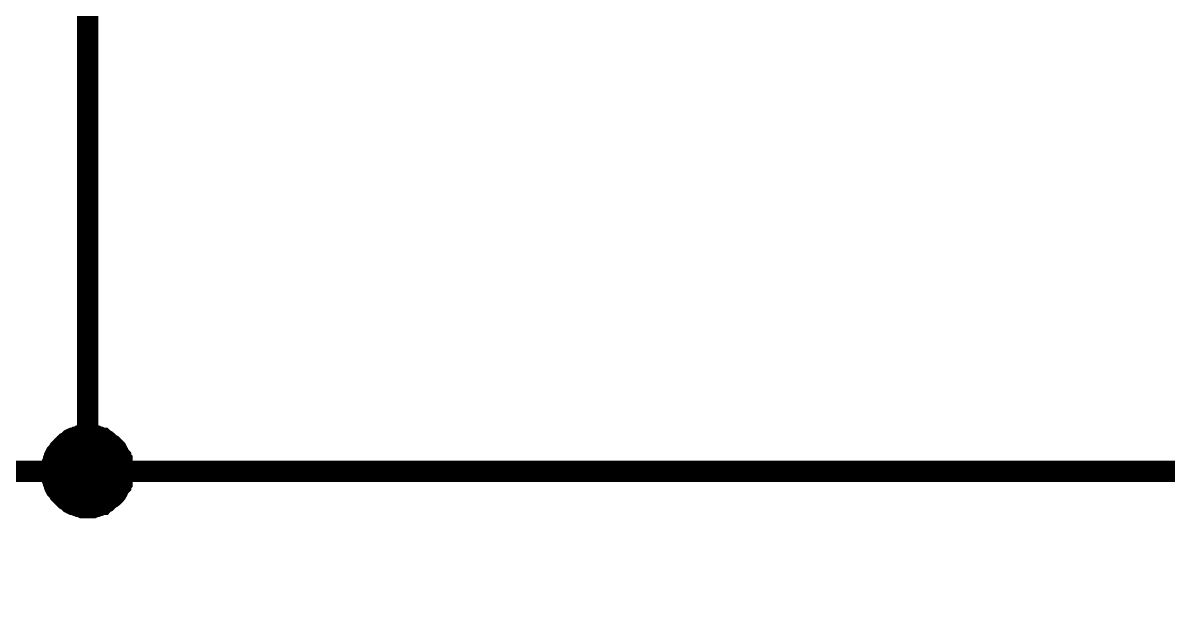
# Model space of a CAD drawing. Extents: x 196 to 1101, y 70 to 664.
# Drawn here: x 511.12 to 527.27, y 411.56 to 420 of the extents above; entities that cross this region are included whole.
import ezdxf

# ---------------------------------------------------------------- set-up
doc = ezdxf.new("R2010")
doc.units = 0
doc.header["$MEASUREMENT"] = 0
doc.layers.add('Sheet', color=255, linetype='CONTINUOUS')

msp = doc.modelspace()

# ---------------------------------------------------------------- linework, layer by layer
at = {"layer": 'Sheet', "const_width": 0.3}
for points in [[(527.015, 463.676), (512.03, 463.676), (512.03, 456.173), (512.03, 446.169), (512.03, 436.181), (512.03, 426.178), (512.03, 413.673), (462.046, 413.673)], [(511.518, 413.673), (511.518, 413.704), (511.518, 413.72), (511.518, 413.751), (511.534, 413.782), (511.534, 413.798), (511.549, 413.829), (511.549, 413.844), (511.565, 413.875), (511.565, 413.891), (511.58, 413.922), (511.596, 413.938), (511.611, 413.953), (511.627, 413.984), (511.642, 414), (511.658, 414.015), (511.673, 414.031), (511.689, 414.046), (511.704, 414.062), (511.72, 414.077), (511.751, 414.093), (511.767, 414.108), (511.782, 414.124), (511.813, 414.139), (511.829, 414.139), (511.86, 414.155), (511.875, 414.155), (511.906, 414.171), (511.922, 414.171), (511.953, 414.186), (511.984, 414.186), (511.999, 414.186), (512.03, 414.186)], [(511.518, 413.673), (511.518, 413.704), (511.518, 413.72), (511.518, 413.751), (511.534, 413.782), (511.534, 413.798), (511.549, 413.829), (511.549, 413.844), (511.565, 413.875), (511.565, 413.891), (511.58, 413.922), (511.596, 413.938), (511.611, 413.953), (511.627, 413.984), (511.642, 414), (511.658, 414.015), (511.673, 414.031), (511.689, 414.046), (511.704, 414.062), (511.72, 414.077), (511.751, 414.093), (511.767, 414.108), (511.782, 414.124), (511.813, 414.139), (511.829, 414.139), (511.86, 414.155), (511.875, 414.155), (511.906, 414.171), (511.922, 414.171), (511.953, 414.186), (511.984, 414.186), (511.999, 414.186), (512.03, 414.186)], [(511.518, 413.673), (511.518, 413.704), (511.518, 413.72), (511.518, 413.751), (511.534, 413.782), (511.534, 413.798), (511.549, 413.829), (511.549, 413.844), (511.565, 413.875), (511.565, 413.891), (511.58, 413.922), (511.596, 413.938), (511.611, 413.953), (511.627, 413.984), (511.642, 414), (511.658, 414.015), (511.673, 414.031), (511.689, 414.046), (511.704, 414.062), (511.72, 414.077), (511.751, 414.093), (511.767, 414.108), (511.782, 414.124), (511.813, 414.139), (511.829, 414.139), (511.86, 414.155), (511.875, 414.155), (511.906, 414.171), (511.922, 414.171), (511.953, 414.186), (511.984, 414.186), (511.999, 414.186), (512.03, 414.186)], [(511.518, 413.673), (511.518, 413.704), (511.518, 413.72), (511.518, 413.751), (511.534, 413.782), (511.534, 413.798), (511.549, 413.829), (511.549, 413.844), (511.565, 413.875), (511.565, 413.891), (511.58, 413.922), (511.596, 413.938), (511.611, 413.953), (511.627, 413.984), (511.642, 414), (511.658, 414.015), (511.673, 414.031), (511.689, 414.046), (511.704, 414.062), (511.72, 414.077), (511.751, 414.093), (511.767, 414.108), (511.782, 414.124), (511.813, 414.139), (511.829, 414.139), (511.86, 414.155), (511.875, 414.155), (511.906, 414.171), (511.922, 414.171), (511.953, 414.186), (511.984, 414.186), (511.999, 414.186), (512.03, 414.186)], [(511.518, 413.673), (511.518, 413.704), (511.518, 413.72), (511.518, 413.751), (511.534, 413.782), (511.534, 413.798), (511.549, 413.829), (511.549, 413.844), (511.565, 413.875), (511.565, 413.891), (511.58, 413.922), (511.596, 413.938), (511.611, 413.953), (511.627, 413.984), (511.642, 414), (511.658, 414.015), (511.673, 414.031), (511.689, 414.046), (511.704, 414.062), (511.72, 414.077), (511.751, 414.093), (511.767, 414.108), (511.782, 414.124), (511.813, 414.139), (511.829, 414.139), (511.86, 414.155), (511.875, 414.155), (511.906, 414.171), (511.922, 414.171), (511.953, 414.186), (511.984, 414.186), (511.999, 414.186), (512.03, 414.186)], [(511.518, 413.673), (511.518, 413.704), (511.518, 413.72), (511.518, 413.751), (511.534, 413.782), (511.534, 413.798), (511.549, 413.829), (511.549, 413.844), (511.565, 413.875), (511.565, 413.891), (511.58, 413.922), (511.596, 413.938), (511.611, 413.953), (511.627, 413.984), (511.642, 414), (511.658, 414.015), (511.673, 414.031), (511.689, 414.046), (511.704, 414.062), (511.72, 414.077), (511.751, 414.093), (511.767, 414.108), (511.782, 414.124), (511.813, 414.139), (511.829, 414.139), (511.86, 414.155), (511.875, 414.155), (511.906, 414.171), (511.922, 414.171), (511.953, 414.186), (511.984, 414.186), (511.999, 414.186), (512.03, 414.186)], [(511.518, 413.673), (511.518, 413.704), (511.518, 413.72), (511.518, 413.751), (511.534, 413.782), (511.534, 413.798), (511.549, 413.829), (511.549, 413.844), (511.565, 413.875), (511.565, 413.891), (511.58, 413.922), (511.596, 413.938), (511.611, 413.953), (511.627, 413.984), (511.642, 414), (511.658, 414.015), (511.673, 414.031), (511.689, 414.046), (511.704, 414.062), (511.72, 414.077), (511.751, 414.093), (511.767, 414.108), (511.782, 414.124), (511.813, 414.139), (511.829, 414.139), (511.86, 414.155), (511.875, 414.155), (511.906, 414.171), (511.922, 414.171), (511.953, 414.186), (511.984, 414.186), (511.999, 414.186), (512.03, 414.186)], [(511.518, 413.673), (511.518, 413.704), (511.518, 413.72), (511.518, 413.751), (511.534, 413.782), (511.534, 413.798), (511.549, 413.829), (511.549, 413.844), (511.565, 413.875), (511.565, 413.891), (511.58, 413.922), (511.596, 413.938), (511.611, 413.953), (511.627, 413.984), (511.642, 414), (511.658, 414.015), (511.673, 414.031), (511.689, 414.046), (511.704, 414.062), (511.72, 414.077), (511.751, 414.093), (511.767, 414.108), (511.782, 414.124), (511.813, 414.139), (511.829, 414.139), (511.86, 414.155), (511.875, 414.155), (511.906, 414.171), (511.922, 414.171), (511.953, 414.186), (511.984, 414.186), (511.999, 414.186), (512.03, 414.186)], [(512.03, 414.186), (512.03, 414.186)], [(512.03, 414.186), (512.062, 414.186), (512.077, 414.186), (512.108, 414.186), (512.139, 414.171), (512.155, 414.171), (512.186, 414.155), (512.201, 414.155), (512.232, 414.139), (512.248, 414.139), (512.263, 414.124), (512.294, 414.108), (512.31, 414.093), (512.326, 414.077), (512.341, 414.062), (512.372, 414.046), (512.388, 414.031), (512.403, 414.015), (512.419, 414), (512.434, 413.984), (512.45, 413.953), (512.45, 413.938), (512.465, 413.922), (512.481, 413.891), (512.496, 413.875), (512.496, 413.844), (512.512, 413.829), (512.512, 413.798), (512.512, 413.782), (512.527, 413.751), (512.527, 413.72), (512.527, 413.704), (512.527, 413.673)], [(512.03, 414.186), (512.03, 414.186)], [(512.03, 414.186), (512.062, 414.186), (512.077, 414.186), (512.108, 414.186), (512.139, 414.171), (512.155, 414.171), (512.186, 414.155), (512.201, 414.155), (512.232, 414.139), (512.248, 414.139), (512.263, 414.124), (512.294, 414.108), (512.31, 414.093), (512.326, 414.077), (512.341, 414.062), (512.372, 414.046), (512.388, 414.031), (512.403, 414.015), (512.419, 414), (512.434, 413.984), (512.45, 413.953), (512.45, 413.938), (512.465, 413.922), (512.481, 413.891), (512.496, 413.875), (512.496, 413.844), (512.512, 413.829), (512.512, 413.798), (512.512, 413.782), (512.527, 413.751), (512.527, 413.72), (512.527, 413.704), (512.527, 413.673)], [(512.03, 414.186), (512.03, 414.186)], [(512.03, 414.186), (512.062, 414.186), (512.077, 414.186), (512.108, 414.186), (512.139, 414.171), (512.155, 414.171), (512.186, 414.155), (512.201, 414.155), (512.232, 414.139), (512.248, 414.139), (512.263, 414.124), (512.294, 414.108), (512.31, 414.093), (512.326, 414.077), (512.341, 414.062), (512.372, 414.046), (512.388, 414.031), (512.403, 414.015), (512.419, 414), (512.434, 413.984), (512.45, 413.953), (512.45, 413.938), (512.465, 413.922), (512.481, 413.891), (512.496, 413.875), (512.496, 413.844), (512.512, 413.829), (512.512, 413.798), (512.512, 413.782), (512.527, 413.751), (512.527, 413.72), (512.527, 413.704), (512.527, 413.673)], [(512.03, 414.186), (512.03, 414.186)], [(512.03, 414.186), (512.062, 414.186), (512.077, 414.186), (512.108, 414.186), (512.139, 414.171), (512.155, 414.171), (512.186, 414.155), (512.201, 414.155), (512.232, 414.139), (512.248, 414.139), (512.263, 414.124), (512.294, 414.108), (512.31, 414.093), (512.326, 414.077), (512.341, 414.062), (512.372, 414.046), (512.388, 414.031), (512.403, 414.015), (512.419, 414), (512.434, 413.984), (512.45, 413.953), (512.45, 413.938), (512.465, 413.922), (512.481, 413.891), (512.496, 413.875), (512.496, 413.844), (512.512, 413.829), (512.512, 413.798), (512.512, 413.782), (512.527, 413.751), (512.527, 413.72), (512.527, 413.704), (512.527, 413.673)], [(512.03, 414.186), (512.03, 414.186)], [(512.03, 414.186), (512.062, 414.186), (512.077, 414.186), (512.108, 414.186), (512.139, 414.171), (512.155, 414.171), (512.186, 414.155), (512.201, 414.155), (512.232, 414.139), (512.248, 414.139), (512.263, 414.124), (512.294, 414.108), (512.31, 414.093), (512.326, 414.077), (512.341, 414.062), (512.372, 414.046), (512.388, 414.031), (512.403, 414.015), (512.419, 414), (512.434, 413.984), (512.45, 413.953), (512.45, 413.938), (512.465, 413.922), (512.481, 413.891), (512.496, 413.875), (512.496, 413.844), (512.512, 413.829), (512.512, 413.798), (512.512, 413.782), (512.527, 413.751), (512.527, 413.72), (512.527, 413.704), (512.527, 413.673)], [(512.03, 414.186), (512.03, 414.186)], [(512.03, 414.186), (512.062, 414.186), (512.077, 414.186), (512.108, 414.186), (512.139, 414.171), (512.155, 414.171), (512.186, 414.155), (512.201, 414.155), (512.232, 414.139), (512.248, 414.139), (512.263, 414.124), (512.294, 414.108), (512.31, 414.093), (512.326, 414.077), (512.341, 414.062), (512.372, 414.046), (512.388, 414.031), (512.403, 414.015), (512.419, 414), (512.434, 413.984), (512.45, 413.953), (512.45, 413.938), (512.465, 413.922), (512.481, 413.891), (512.496, 413.875), (512.496, 413.844), (512.512, 413.829), (512.512, 413.798), (512.512, 413.782), (512.527, 413.751), (512.527, 413.72), (512.527, 413.704), (512.527, 413.673)], [(512.03, 414.186), (512.03, 414.186)], [(512.03, 414.186), (512.062, 414.186), (512.077, 414.186), (512.108, 414.186), (512.139, 414.171), (512.155, 414.171), (512.186, 414.155), (512.201, 414.155), (512.232, 414.139), (512.248, 414.139), (512.263, 414.124), (512.294, 414.108), (512.31, 414.093), (512.326, 414.077), (512.341, 414.062), (512.372, 414.046), (512.388, 414.031), (512.403, 414.015), (512.419, 414), (512.434, 413.984), (512.45, 413.953), (512.45, 413.938), (512.465, 413.922), (512.481, 413.891), (512.496, 413.875), (512.496, 413.844), (512.512, 413.829), (512.512, 413.798), (512.512, 413.782), (512.527, 413.751), (512.527, 413.72), (512.527, 413.704), (512.527, 413.673)], [(512.03, 414.186), (512.03, 414.186)], [(512.03, 414.186), (512.062, 414.186), (512.077, 414.186), (512.108, 414.186), (512.139, 414.171), (512.155, 414.171), (512.186, 414.155), (512.201, 414.155), (512.232, 414.139), (512.248, 414.139), (512.263, 414.124), (512.294, 414.108), (512.31, 414.093), (512.326, 414.077), (512.341, 414.062), (512.372, 414.046), (512.388, 414.031), (512.403, 414.015), (512.419, 414), (512.434, 413.984), (512.45, 413.953), (512.45, 413.938), (512.465, 413.922), (512.481, 413.891), (512.496, 413.875), (512.496, 413.844), (512.512, 413.829), (512.512, 413.798), (512.512, 413.782), (512.527, 413.751), (512.527, 413.72), (512.527, 413.704), (512.527, 413.673)], [(512.03, 413.161), (511.999, 413.161), (511.984, 413.161), (511.953, 413.161), (511.922, 413.176), (511.906, 413.176), (511.875, 413.192), (511.86, 413.192), (511.829, 413.207), (511.813, 413.207), (511.782, 413.223), (511.767, 413.238), (511.751, 413.254), (511.72, 413.27), (511.704, 413.285), (511.689, 413.301), (511.673, 413.316), (511.658, 413.332), (511.642, 413.347), (511.627, 413.363), (511.611, 413.394), (511.596, 413.409), (511.58, 413.425), (511.565, 413.456), (511.565, 413.471), (511.549, 413.503), (511.549, 413.518), (511.534, 413.549), (511.534, 413.565), (511.518, 413.596), (511.518, 413.627), (511.518, 413.642), (511.518, 413.673)], [(511.518, 413.673), (511.518, 413.673)], [(512.03, 413.161), (511.999, 413.161), (511.984, 413.161), (511.953, 413.161), (511.922, 413.176), (511.906, 413.176), (511.875, 413.192), (511.86, 413.192), (511.829, 413.207), (511.813, 413.207), (511.782, 413.223), (511.767, 413.238), (511.751, 413.254), (511.72, 413.27), (511.704, 413.285), (511.689, 413.301), (511.673, 413.316), (511.658, 413.332), (511.642, 413.347), (511.627, 413.363), (511.611, 413.394), (511.596, 413.409), (511.58, 413.425), (511.565, 413.456), (511.565, 413.471), (511.549, 413.503), (511.549, 413.518), (511.534, 413.549), (511.534, 413.565), (511.518, 413.596), (511.518, 413.627), (511.518, 413.642), (511.518, 413.673)], [(511.518, 413.673), (511.518, 413.673)], [(512.03, 413.161), (511.999, 413.161), (511.984, 413.161), (511.953, 413.161), (511.922, 413.176), (511.906, 413.176), (511.875, 413.192), (511.86, 413.192), (511.829, 413.207), (511.813, 413.207), (511.782, 413.223), (511.767, 413.238), (511.751, 413.254), (511.72, 413.27), (511.704, 413.285), (511.689, 413.301), (511.673, 413.316), (511.658, 413.332), (511.642, 413.347), (511.627, 413.363), (511.611, 413.394), (511.596, 413.409), (511.58, 413.425), (511.565, 413.456), (511.565, 413.471), (511.549, 413.503), (511.549, 413.518), (511.534, 413.549), (511.534, 413.565), (511.518, 413.596), (511.518, 413.627), (511.518, 413.642), (511.518, 413.673)], [(511.518, 413.673), (511.518, 413.673)], [(512.03, 413.161), (511.999, 413.161), (511.984, 413.161), (511.953, 413.161), (511.922, 413.176), (511.906, 413.176), (511.875, 413.192), (511.86, 413.192), (511.829, 413.207), (511.813, 413.207), (511.782, 413.223), (511.767, 413.238), (511.751, 413.254), (511.72, 413.27), (511.704, 413.285), (511.689, 413.301), (511.673, 413.316), (511.658, 413.332), (511.642, 413.347), (511.627, 413.363), (511.611, 413.394), (511.596, 413.409), (511.58, 413.425), (511.565, 413.456), (511.565, 413.471), (511.549, 413.503), (511.549, 413.518), (511.534, 413.549), (511.534, 413.565), (511.518, 413.596), (511.518, 413.627), (511.518, 413.642), (511.518, 413.673)], [(511.518, 413.673), (511.518, 413.673)], [(512.03, 413.161), (511.999, 413.161), (511.984, 413.161), (511.953, 413.161), (511.922, 413.176), (511.906, 413.176), (511.875, 413.192), (511.86, 413.192), (511.829, 413.207), (511.813, 413.207), (511.782, 413.223), (511.767, 413.238), (511.751, 413.254), (511.72, 413.27), (511.704, 413.285), (511.689, 413.301), (511.673, 413.316), (511.658, 413.332), (511.642, 413.347), (511.627, 413.363), (511.611, 413.394), (511.596, 413.409), (511.58, 413.425), (511.565, 413.456), (511.565, 413.471), (511.549, 413.503), (511.549, 413.518), (511.534, 413.549), (511.534, 413.565), (511.518, 413.596), (511.518, 413.627), (511.518, 413.642), (511.518, 413.673)], [(511.518, 413.673), (511.518, 413.673)], [(512.03, 413.161), (511.999, 413.161), (511.984, 413.161), (511.953, 413.161), (511.922, 413.176), (511.906, 413.176), (511.875, 413.192), (511.86, 413.192), (511.829, 413.207), (511.813, 413.207), (511.782, 413.223), (511.767, 413.238), (511.751, 413.254), (511.72, 413.27), (511.704, 413.285), (511.689, 413.301), (511.673, 413.316), (511.658, 413.332), (511.642, 413.347), (511.627, 413.363), (511.611, 413.394), (511.596, 413.409), (511.58, 413.425), (511.565, 413.456), (511.565, 413.471), (511.549, 413.503), (511.549, 413.518), (511.534, 413.549), (511.534, 413.565), (511.518, 413.596), (511.518, 413.627), (511.518, 413.642), (511.518, 413.673)], [(511.518, 413.673), (511.518, 413.673)], [(512.03, 413.161), (511.999, 413.161), (511.984, 413.161), (511.953, 413.161), (511.922, 413.176), (511.906, 413.176), (511.875, 413.192), (511.86, 413.192), (511.829, 413.207), (511.813, 413.207), (511.782, 413.223), (511.767, 413.238), (511.751, 413.254), (511.72, 413.27), (511.704, 413.285), (511.689, 413.301), (511.673, 413.316), (511.658, 413.332), (511.642, 413.347), (511.627, 413.363), (511.611, 413.394), (511.596, 413.409), (511.58, 413.425), (511.565, 413.456), (511.565, 413.471), (511.549, 413.503), (511.549, 413.518), (511.534, 413.549), (511.534, 413.565), (511.518, 413.596), (511.518, 413.627), (511.518, 413.642), (511.518, 413.673)], [(511.518, 413.673), (511.518, 413.673)], [(512.03, 413.161), (511.999, 413.161), (511.984, 413.161), (511.953, 413.161), (511.922, 413.176), (511.906, 413.176), (511.875, 413.192), (511.86, 413.192), (511.829, 413.207), (511.813, 413.207), (511.782, 413.223), (511.767, 413.238), (511.751, 413.254), (511.72, 413.27), (511.704, 413.285), (511.689, 413.301), (511.673, 413.316), (511.658, 413.332), (511.642, 413.347), (511.627, 413.363), (511.611, 413.394), (511.596, 413.409), (511.58, 413.425), (511.565, 413.456), (511.565, 413.471), (511.549, 413.503), (511.549, 413.518), (511.534, 413.549), (511.534, 413.565), (511.518, 413.596), (511.518, 413.627), (511.518, 413.642), (511.518, 413.673)], [(511.518, 413.673), (511.518, 413.673)], [(512.03, 413.673), (664.47, 413.673), (664.47, 401.169), (659.469, 401.169)], [(512.527, 413.673), (512.527, 413.642), (512.527, 413.627), (512.527, 413.596), (512.512, 413.565), (512.512, 413.549), (512.512, 413.518), (512.496, 413.503), (512.496, 413.471), (512.481, 413.456), (512.465, 413.425), (512.45, 413.409), (512.45, 413.394), (512.434, 413.363), (512.419, 413.347), (512.403, 413.332), (512.388, 413.316), (512.372, 413.301), (512.341, 413.285), (512.326, 413.27), (512.31, 413.254), (512.294, 413.238), (512.263, 413.223), (512.248, 413.207), (512.232, 413.207), (512.201, 413.192), (512.186, 413.192), (512.155, 413.176), (512.139, 413.176), (512.108, 413.161), (512.077, 413.161), (512.062, 413.161), (512.03, 413.161)], [(512.527, 413.673), (512.527, 413.642), (512.527, 413.627), (512.527, 413.596), (512.512, 413.565), (512.512, 413.549), (512.512, 413.518), (512.496, 413.503), (512.496, 413.471), (512.481, 413.456), (512.465, 413.425), (512.45, 413.409), (512.45, 413.394), (512.434, 413.363), (512.419, 413.347), (512.403, 413.332), (512.388, 413.316), (512.372, 413.301), (512.341, 413.285), (512.326, 413.27), (512.31, 413.254), (512.294, 413.238), (512.263, 413.223), (512.248, 413.207), (512.232, 413.207), (512.201, 413.192), (512.186, 413.192), (512.155, 413.176), (512.139, 413.176), (512.108, 413.161), (512.077, 413.161), (512.062, 413.161), (512.03, 413.161)], [(512.527, 413.673), (512.527, 413.642), (512.527, 413.627), (512.527, 413.596), (512.512, 413.565), (512.512, 413.549), (512.512, 413.518), (512.496, 413.503), (512.496, 413.471), (512.481, 413.456), (512.465, 413.425), (512.45, 413.409), (512.45, 413.394), (512.434, 413.363), (512.419, 413.347), (512.403, 413.332), (512.388, 413.316), (512.372, 413.301), (512.341, 413.285), (512.326, 413.27), (512.31, 413.254), (512.294, 413.238), (512.263, 413.223), (512.248, 413.207), (512.232, 413.207), (512.201, 413.192), (512.186, 413.192), (512.155, 413.176), (512.139, 413.176), (512.108, 413.161), (512.077, 413.161), (512.062, 413.161), (512.03, 413.161)], [(512.527, 413.673), (512.527, 413.642), (512.527, 413.627), (512.527, 413.596), (512.512, 413.565), (512.512, 413.549), (512.512, 413.518), (512.496, 413.503), (512.496, 413.471), (512.481, 413.456), (512.465, 413.425), (512.45, 413.409), (512.45, 413.394), (512.434, 413.363), (512.419, 413.347), (512.403, 413.332), (512.388, 413.316), (512.372, 413.301), (512.341, 413.285), (512.326, 413.27), (512.31, 413.254), (512.294, 413.238), (512.263, 413.223), (512.248, 413.207), (512.232, 413.207), (512.201, 413.192), (512.186, 413.192), (512.155, 413.176), (512.139, 413.176), (512.108, 413.161), (512.077, 413.161), (512.062, 413.161), (512.03, 413.161)], [(512.527, 413.673), (512.527, 413.642), (512.527, 413.627), (512.527, 413.596), (512.512, 413.565), (512.512, 413.549), (512.512, 413.518), (512.496, 413.503), (512.496, 413.471), (512.481, 413.456), (512.465, 413.425), (512.45, 413.409), (512.45, 413.394), (512.434, 413.363), (512.419, 413.347), (512.403, 413.332), (512.388, 413.316), (512.372, 413.301), (512.341, 413.285), (512.326, 413.27), (512.31, 413.254), (512.294, 413.238), (512.263, 413.223), (512.248, 413.207), (512.232, 413.207), (512.201, 413.192), (512.186, 413.192), (512.155, 413.176), (512.139, 413.176), (512.108, 413.161), (512.077, 413.161), (512.062, 413.161), (512.03, 413.161)], [(512.527, 413.673), (512.527, 413.642), (512.527, 413.627), (512.527, 413.596), (512.512, 413.565), (512.512, 413.549), (512.512, 413.518), (512.496, 413.503), (512.496, 413.471), (512.481, 413.456), (512.465, 413.425), (512.45, 413.409), (512.45, 413.394), (512.434, 413.363), (512.419, 413.347), (512.403, 413.332), (512.388, 413.316), (512.372, 413.301), (512.341, 413.285), (512.326, 413.27), (512.31, 413.254), (512.294, 413.238), (512.263, 413.223), (512.248, 413.207), (512.232, 413.207), (512.201, 413.192), (512.186, 413.192), (512.155, 413.176), (512.139, 413.176), (512.108, 413.161), (512.077, 413.161), (512.062, 413.161), (512.03, 413.161)], [(512.527, 413.673), (512.527, 413.642), (512.527, 413.627), (512.527, 413.596), (512.512, 413.565), (512.512, 413.549), (512.512, 413.518), (512.496, 413.503), (512.496, 413.471), (512.481, 413.456), (512.465, 413.425), (512.45, 413.409), (512.45, 413.394), (512.434, 413.363), (512.419, 413.347), (512.403, 413.332), (512.388, 413.316), (512.372, 413.301), (512.341, 413.285), (512.326, 413.27), (512.31, 413.254), (512.294, 413.238), (512.263, 413.223), (512.248, 413.207), (512.232, 413.207), (512.201, 413.192), (512.186, 413.192), (512.155, 413.176), (512.139, 413.176), (512.108, 413.161), (512.077, 413.161), (512.062, 413.161), (512.03, 413.161)], [(512.527, 413.673), (512.527, 413.642), (512.527, 413.627), (512.527, 413.596), (512.512, 413.565), (512.512, 413.549), (512.512, 413.518), (512.496, 413.503), (512.496, 413.471), (512.481, 413.456), (512.465, 413.425), (512.45, 413.409), (512.45, 413.394), (512.434, 413.363), (512.419, 413.347), (512.403, 413.332), (512.388, 413.316), (512.372, 413.301), (512.341, 413.285), (512.326, 413.27), (512.31, 413.254), (512.294, 413.238), (512.263, 413.223), (512.248, 413.207), (512.232, 413.207), (512.201, 413.192), (512.186, 413.192), (512.155, 413.176), (512.139, 413.176), (512.108, 413.161), (512.077, 413.161), (512.062, 413.161), (512.03, 413.161)], [(512.527, 413.673), (512.527, 413.673), (512.527, 413.673), (512.527, 413.673), (512.527, 413.673), (512.527, 413.673), (512.527, 413.673), (512.527, 413.673), (512.527, 413.673), (512.527, 413.673), (512.527, 413.673), (512.527, 413.673), (512.527, 413.673), (512.527, 413.673), (512.527, 413.673), (512.527, 413.673), (512.527, 413.673), (512.527, 413.673), (512.527, 413.673), (512.527, 413.673), (512.527, 413.673), (512.527, 413.673), (512.527, 413.673), (512.527, 413.673), (512.527, 413.673), (512.527, 413.673), (512.527, 413.673), (512.527, 413.673), (512.527, 413.673), (512.527, 413.673), (512.527, 413.673), (512.527, 413.673), (512.527, 413.673)], [(512.527, 413.673), (512.527, 413.673)], [(512.527, 413.673), (512.527, 413.673), (512.527, 413.673), (512.527, 413.673), (512.527, 413.673), (512.527, 413.673), (512.527, 413.673), (512.527, 413.673), (512.527, 413.673), (512.527, 413.673), (512.527, 413.673), (512.527, 413.673), (512.527, 413.673), (512.527, 413.673), (512.527, 413.673), (512.527, 413.673), (512.527, 413.673), (512.527, 413.673), (512.527, 413.673), (512.527, 413.673), (512.527, 413.673), (512.527, 413.673), (512.527, 413.673), (512.527, 413.673), (512.527, 413.673), (512.527, 413.673), (512.527, 413.673), (512.527, 413.673), (512.527, 413.673), (512.527, 413.673), (512.527, 413.673), (512.527, 413.673), (512.527, 413.673)], [(512.527, 413.673), (512.527, 413.673)], [(512.527, 413.673), (512.527, 413.673), (512.527, 413.673), (512.527, 413.673), (512.527, 413.673), (512.527, 413.673), (512.527, 413.673), (512.527, 413.673), (512.527, 413.673), (512.527, 413.673), (512.527, 413.673), (512.527, 413.673), (512.527, 413.673), (512.527, 413.673), (512.527, 413.673), (512.527, 413.673), (512.527, 413.673), (512.527, 413.673), (512.527, 413.673), (512.527, 413.673), (512.527, 413.673), (512.527, 413.673), (512.527, 413.673), (512.527, 413.673), (512.527, 413.673), (512.527, 413.673), (512.527, 413.673), (512.527, 413.673), (512.527, 413.673), (512.527, 413.673), (512.527, 413.673), (512.527, 413.673), (512.527, 413.673)], [(512.527, 413.673), (512.527, 413.673)], [(512.527, 413.673), (512.527, 413.673), (512.527, 413.673), (512.527, 413.673), (512.527, 413.673), (512.527, 413.673), (512.527, 413.673), (512.527, 413.673), (512.527, 413.673), (512.527, 413.673), (512.527, 413.673), (512.527, 413.673), (512.527, 413.673), (512.527, 413.673), (512.527, 413.673), (512.527, 413.673), (512.527, 413.673), (512.527, 413.673), (512.527, 413.673), (512.527, 413.673), (512.527, 413.673), (512.527, 413.673), (512.527, 413.673), (512.527, 413.673), (512.527, 413.673), (512.527, 413.673), (512.527, 413.673), (512.527, 413.673), (512.527, 413.673), (512.527, 413.673), (512.527, 413.673), (512.527, 413.673), (512.527, 413.673)], [(512.527, 413.673), (512.527, 413.673)], [(512.527, 413.673), (512.527, 413.673), (512.527, 413.673), (512.527, 413.673), (512.527, 413.673), (512.527, 413.673), (512.527, 413.673), (512.527, 413.673), (512.527, 413.673), (512.527, 413.673), (512.527, 413.673), (512.527, 413.673), (512.527, 413.673), (512.527, 413.673), (512.527, 413.673), (512.527, 413.673), (512.527, 413.673), (512.527, 413.673), (512.527, 413.673), (512.527, 413.673), (512.527, 413.673), (512.527, 413.673), (512.527, 413.673), (512.527, 413.673), (512.527, 413.673), (512.527, 413.673), (512.527, 413.673), (512.527, 413.673), (512.527, 413.673), (512.527, 413.673), (512.527, 413.673), (512.527, 413.673), (512.527, 413.673)], [(512.527, 413.673), (512.527, 413.673)], [(512.527, 413.673), (512.527, 413.673), (512.527, 413.673), (512.527, 413.673), (512.527, 413.673), (512.527, 413.673), (512.527, 413.673), (512.527, 413.673), (512.527, 413.673), (512.527, 413.673), (512.527, 413.673), (512.527, 413.673), (512.527, 413.673), (512.527, 413.673), (512.527, 413.673), (512.527, 413.673), (512.527, 413.673), (512.527, 413.673), (512.527, 413.673), (512.527, 413.673), (512.527, 413.673), (512.527, 413.673), (512.527, 413.673), (512.527, 413.673), (512.527, 413.673), (512.527, 413.673), (512.527, 413.673), (512.527, 413.673), (512.527, 413.673), (512.527, 413.673), (512.527, 413.673), (512.527, 413.673), (512.527, 413.673)], [(512.527, 413.673), (512.527, 413.673)], [(512.527, 413.673), (512.527, 413.673), (512.527, 413.673), (512.527, 413.673), (512.527, 413.673), (512.527, 413.673), (512.527, 413.673), (512.527, 413.673), (512.527, 413.673), (512.527, 413.673), (512.527, 413.673), (512.527, 413.673), (512.527, 413.673), (512.527, 413.673), (512.527, 413.673), (512.527, 413.673), (512.527, 413.673), (512.527, 413.673), (512.527, 413.673), (512.527, 413.673), (512.527, 413.673), (512.527, 413.673), (512.527, 413.673), (512.527, 413.673), (512.527, 413.673), (512.527, 413.673), (512.527, 413.673), (512.527, 413.673), (512.527, 413.673), (512.527, 413.673), (512.527, 413.673), (512.527, 413.673), (512.527, 413.673)], [(512.527, 413.673), (512.527, 413.673)], [(512.527, 413.673), (512.527, 413.673), (512.527, 413.673), (512.527, 413.673), (512.527, 413.673), (512.527, 413.673), (512.527, 413.673), (512.527, 413.673), (512.527, 413.673), (512.527, 413.673), (512.527, 413.673), (512.527, 413.673), (512.527, 413.673), (512.527, 413.673), (512.527, 413.673), (512.527, 413.673), (512.527, 413.673), (512.527, 413.673), (512.527, 413.673), (512.527, 413.673), (512.527, 413.673), (512.527, 413.673), (512.527, 413.673), (512.527, 413.673), (512.527, 413.673), (512.527, 413.673), (512.527, 413.673), (512.527, 413.673), (512.527, 413.673), (512.527, 413.673), (512.527, 413.673), (512.527, 413.673), (512.527, 413.673)], [(512.527, 413.673), (512.527, 413.673)]]:
    msp.add_lwpolyline(points, dxfattribs=at)
at = {"layer": 'Sheet', "const_width": 0.508}
msp.add_lwpolyline([(511.682, 413.683, 1), (512.19, 413.683, 1)], format="xyb", close=True, dxfattribs=at)

doc.saveas('drawing.dxf')
